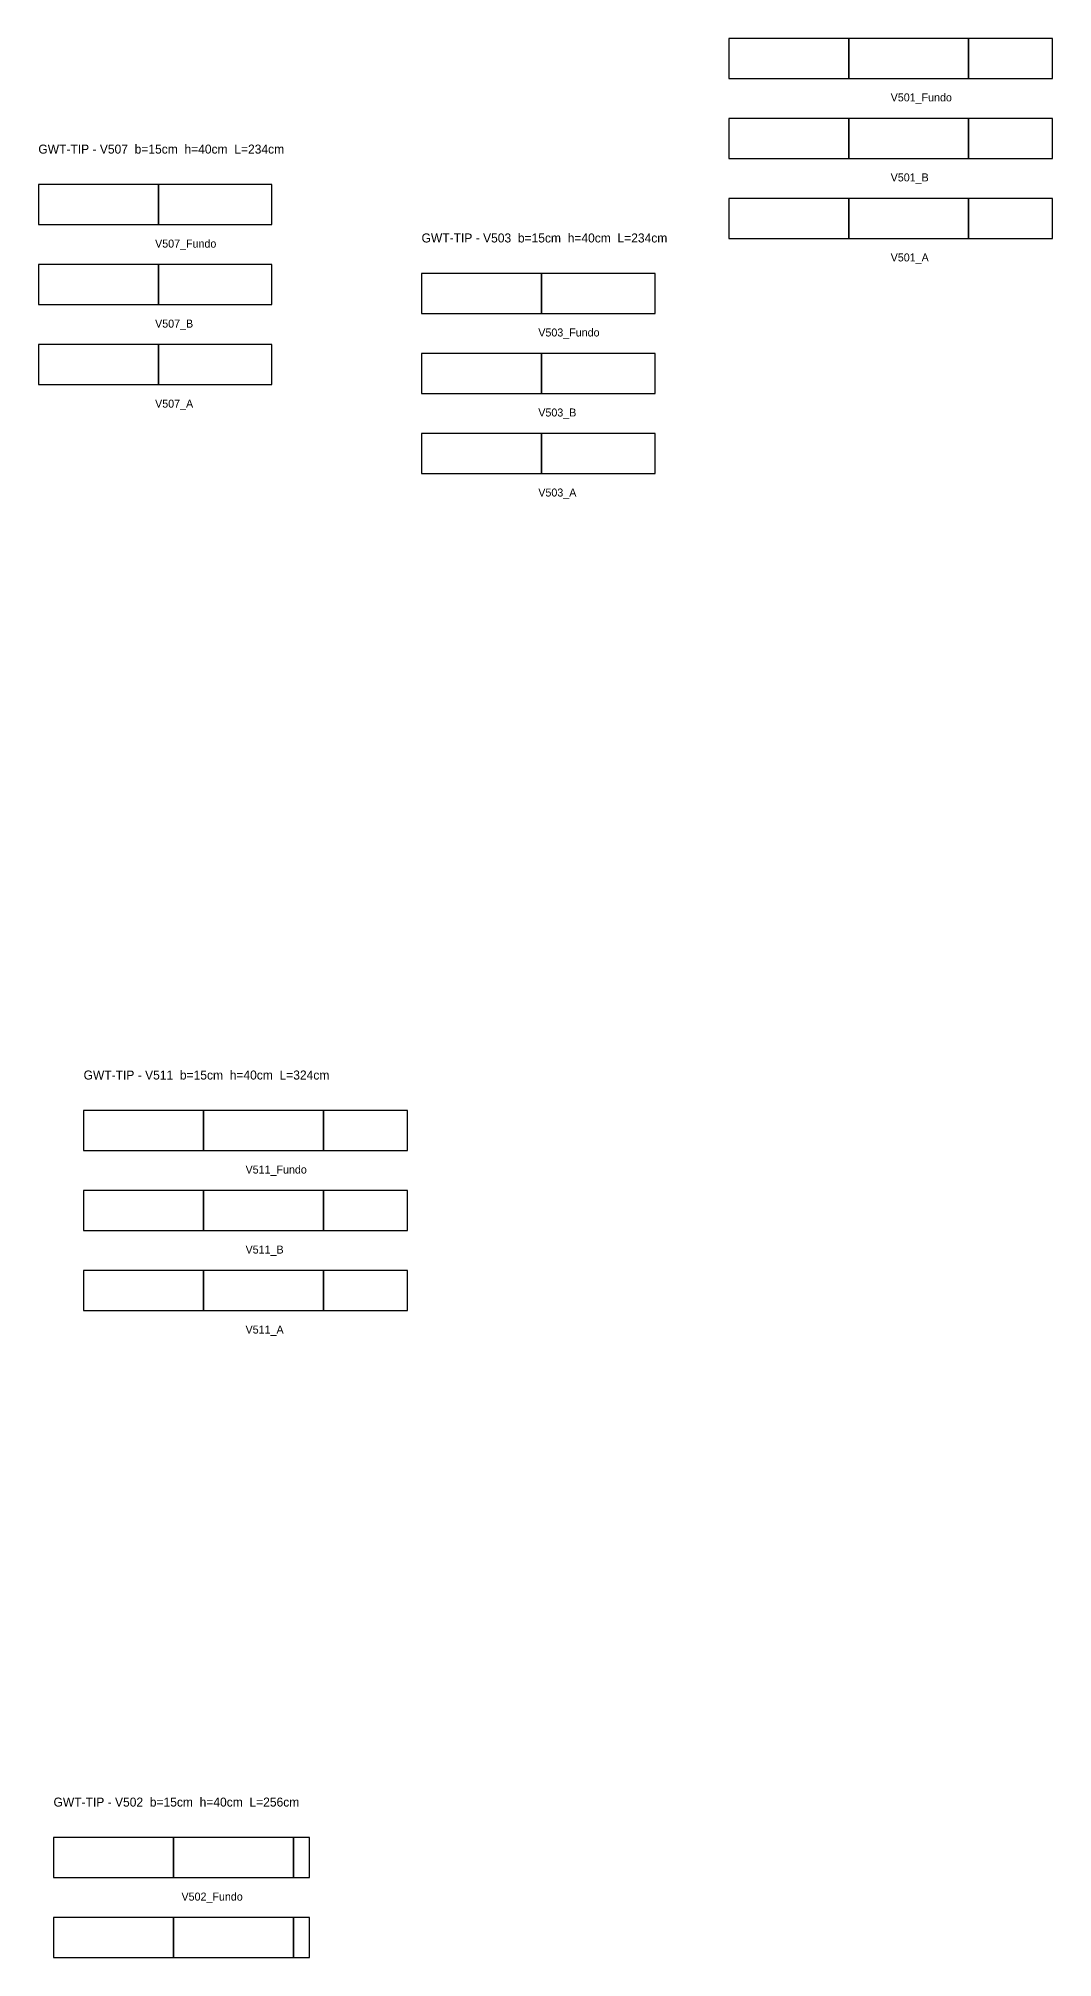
# Model space of a CAD drawing. Header units: metres. Extents: x -162 to 19445, y -6125 to 28582.
# Drawn here: x 15386 to 16400, y 22903 to 24821 of the extents above; entities that cross this region are included whole.
import ezdxf

# ---------------------------------------------------------------- set-up
doc = ezdxf.new("R2010")
doc.units = ezdxf.units.M

msp = doc.modelspace()

# ---------------------------------------------------------------- linework, layer by layer
at = {"layer": 'Paineis'}
for points in [[(16076.43, 24781.47), (16196.43, 24781.47), (16196.43, 24821.47), (16076.43, 24821.47)], [(16196.43, 24781.47), (16316.43, 24781.47), (16316.43, 24821.47), (16196.43, 24821.47)], [(16316.43, 24781.47), (16400.43, 24781.47), (16400.43, 24821.47), (16316.43, 24821.47)], [(16076.43, 24701.47), (16196.43, 24701.47), (16196.43, 24741.47), (16076.43, 24741.47)], [(16196.43, 24701.47), (16316.43, 24701.47), (16316.43, 24741.47), (16196.43, 24741.47)], [(16316.43, 24701.47), (16400.43, 24701.47), (16400.43, 24741.47), (16316.43, 24741.47)], [(15385.95, 24635.28), (15505.95, 24635.28), (15505.95, 24675.28), (15385.95, 24675.28)], [(15505.95, 24635.28), (15619.45, 24635.28), (15619.45, 24675.28), (15505.95, 24675.28)], [(16076.43, 24621.47), (16196.43, 24621.47), (16196.43, 24661.47), (16076.43, 24661.47)], [(16196.43, 24621.47), (16316.43, 24621.47), (16316.43, 24661.47), (16196.43, 24661.47)], [(16316.43, 24621.47), (16400.43, 24621.47), (16400.43, 24661.47), (16316.43, 24661.47)], [(15385.95, 24555.28), (15505.95, 24555.28), (15505.95, 24595.28), (15385.95, 24595.28)], [(15505.95, 24555.28), (15619.45, 24555.28), (15619.45, 24595.28), (15505.95, 24595.28)], [(15769.24, 24546.43), (15889.24, 24546.43), (15889.24, 24586.43), (15769.24, 24586.43)], [(15889.24, 24546.43), (16002.74, 24546.43), (16002.74, 24586.43), (15889.24, 24586.43)], [(15385.95, 24475.28), (15505.95, 24475.28), (15505.95, 24515.28), (15385.95, 24515.28)], [(15505.95, 24475.28), (15619.45, 24475.28), (15619.45, 24515.28), (15505.95, 24515.28)], [(15769.24, 24466.43), (15889.24, 24466.43), (15889.24, 24506.43), (15769.24, 24506.43)], [(15889.24, 24466.43), (16002.74, 24466.43), (16002.74, 24506.43), (15889.24, 24506.43)], [(15769.24, 24386.43), (15889.24, 24386.43), (15889.24, 24426.43), (15769.24, 24426.43)], [(15889.24, 24386.43), (16002.74, 24386.43), (16002.74, 24426.43), (15889.24, 24426.43)], [(15431.19, 23709.52), (15551.19, 23709.52), (15551.19, 23749.52), (15431.19, 23749.52)], [(15551.19, 23709.52), (15671.19, 23709.52), (15671.19, 23749.52), (15551.19, 23749.52)], [(15671.19, 23709.52), (15755.19, 23709.52), (15755.19, 23749.52), (15671.19, 23749.52)], [(15431.19, 23629.52), (15551.19, 23629.52), (15551.19, 23669.52), (15431.19, 23669.52)], [(15551.19, 23629.52), (15671.19, 23629.52), (15671.19, 23669.52), (15551.19, 23669.52)], [(15671.19, 23629.52), (15755.19, 23629.52), (15755.19, 23669.52), (15671.19, 23669.52)], [(15431.19, 23549.52), (15551.19, 23549.52), (15551.19, 23589.52), (15431.19, 23589.52)], [(15551.19, 23549.52), (15671.19, 23549.52), (15671.19, 23589.52), (15551.19, 23589.52)], [(15671.19, 23549.52), (15755.19, 23549.52), (15755.19, 23589.52), (15671.19, 23589.52)], [(15401.1, 22982.61), (15521.1, 22982.61), (15521.1, 23022.61), (15401.1, 23022.61)], [(15521.1, 22982.61), (15641.1, 22982.61), (15641.1, 23022.61), (15521.1, 23022.61)], [(15641.1, 22982.61), (15657.1, 22982.61), (15657.1, 23022.61), (15641.1, 23022.61)], [(15401.1, 22902.61), (15521.1, 22902.61), (15521.1, 22942.61), (15401.1, 22942.61)], [(15521.1, 22902.61), (15641.1, 22902.61), (15641.1, 22942.61), (15521.1, 22942.61)], [(15641.1, 22902.61), (15657.1, 22902.61), (15657.1, 22942.61), (15641.1, 22942.61)]]:
    msp.add_lwpolyline(points, close=True, dxfattribs=at)

# ---------------------------------------------------------------- texts
at = {"layer": 'NOMENCLATURA', "char_height": 9, "attachment_point": 1}
for s, insert in [('GWT-TIP - V507  b=15cm  h=40cm  L=234cm', (15385.95, 24715.28)), ('GWT-TIP - V503  b=15cm  h=40cm  L=234cm', (15769.24, 24626.43)), ('GWT-TIP - V511  b=15cm  h=40cm  L=324cm', (15431.19, 23789.52)), ('GWT-TIP - V502  b=15cm  h=40cm  L=256cm', (15401.1, 23062.61))]:
    msp.add_mtext(s, dxfattribs=dict(at, insert=insert))
at = {"layer": 'Texto Secao', "char_height": 8, "attachment_point": 1}
for s, insert in [('V501_Fundo', (16238.43, 24766.47)), ('V501_B', (16238.43, 24686.47)), ('V507_Fundo', (15502.7, 24620.28)), ('V501_A', (16238.43, 24606.47)), ('V507_B', (15502.7, 24540.28)), ('V503_Fundo', (15885.99, 24531.43)), ('V507_A', (15502.7, 24460.28)), ('V503_B', (15885.99, 24451.43)), ('V503_A', (15885.99, 24371.43)), ('V511_Fundo', (15593.19, 23694.52)), ('V511_B', (15593.19, 23614.52)), ('V511_A', (15593.19, 23534.52)), ('V502_Fundo', (15529.1, 22967.61))]:
    msp.add_mtext(s, dxfattribs=dict(at, insert=insert))

doc.saveas('drawing.dxf')
